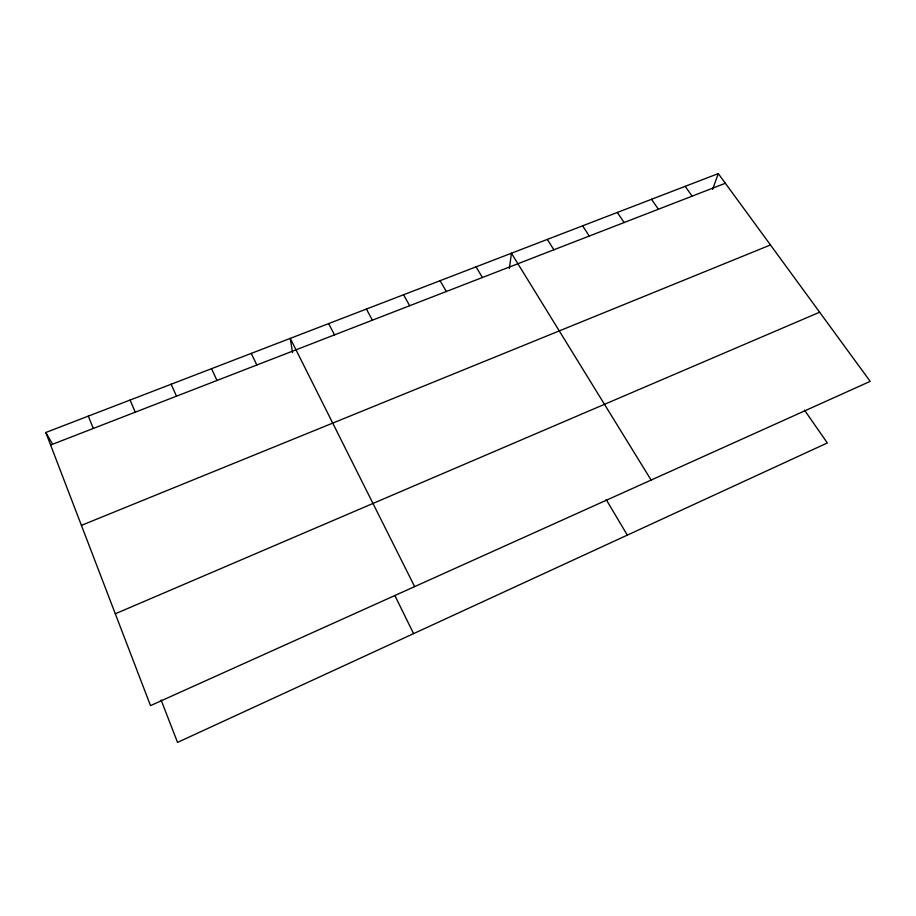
<?xml version="1.0" encoding="UTF-8"?>
<svg xmlns="http://www.w3.org/2000/svg" width="916" height="916" viewBox="0 0 916 916"><rect width="100%" height="100%" fill="white"/><g stroke="black" fill="none" stroke-linecap="round" stroke-linejoin="round"><path stroke-width="1.37" d="M509.365 268.525L511.426 253.228L651.127 480.076M712.625 189.372L718.281 173.593L870.2 381.365L150.51 705.618L45.8 432.489L718.281 173.593M115.302 613.789L819.637 312.207M81.409 525.383L770.459 244.961M50.598 445.016L725.346 183.269M685.157 186.349L692.13 196.15M804.454 410.082L827.331 442.955L177.532 742.407L161.09 700.019M651.516 199.299L658.398 209.237M617.327 212.466L624.117 222.531M582.599 225.828L589.286 236.042M547.299 239.419L553.882 249.782M476.045 266.854L482.4 277.502M606.129 499.449L627.3 535.127M45.8 432.489L52.04 443.252M440.081 280.697L446.332 291.506M403.544 294.769L409.67 305.726M366.4 309.058L372.4 320.176M328.649 323.6L334.512 334.878M414.65 586.618L290.257 338.37L292.559 352.706M394.819 595.457L413.585 633.62M251.236 353.404L256.824 365.015M211.539 368.679L216.989 380.472M171.166 384.228L176.467 396.193M130.095 400.04L135.236 412.177M88.314 416.116L93.295 428.459"/></g></svg>
